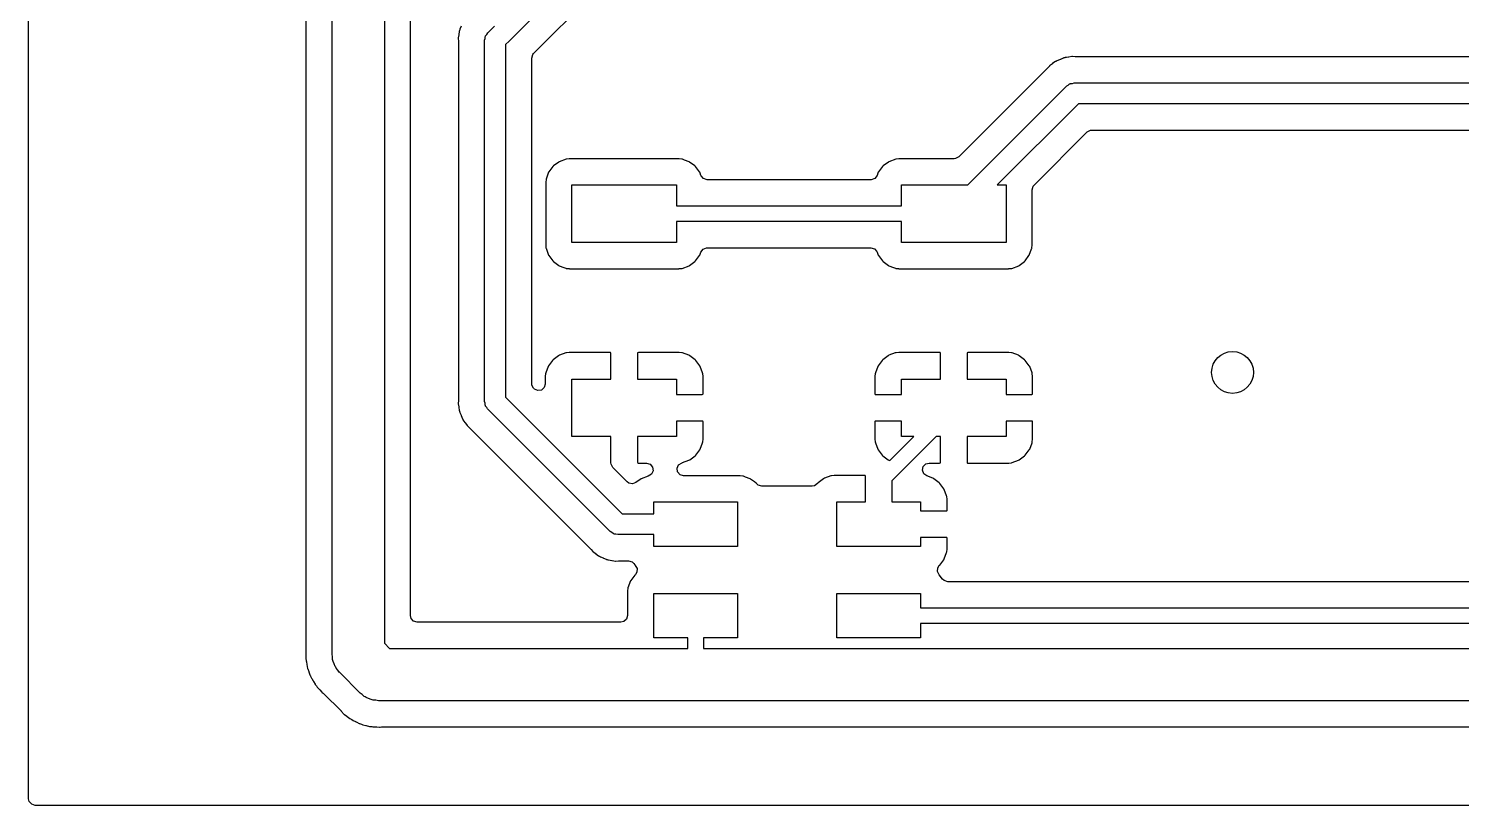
# Model space of a CAD drawing. Extents: x 1.24 to 7.5, y -5.89 to -4.14.
# Drawn here: x 1.24 to 2.318, y -5.886 to -5.301 of the extents above; entities that cross this region are included whole.
import ezdxf

# ---------------------------------------------------------------- set-up
doc = ezdxf.new("R2010")
doc.units = 0
doc.header["$MEASUREMENT"] = 0
doc.layers.add('BLACK', color=7, linetype='CONTINUOUS')

msp = doc.modelspace()

# ---------------------------------------------------------------- linework, layer by layer
at = {"layer": 'BLACK', "linetype": 'CONTINUOUS'}
for p, q in [((1.24018, -5.88085), (1.24018, -4.15852)), ((1.44882, -4.34081), (1.44882, -5.77135)), ((1.46852, -5.77199), (1.46852, -4.33801)), ((1.50789, -4.56791), (1.50789, -5.76383)), ((1.5276, -5.74303), (1.5276, -5.01382)), ((1.88549, -5.02687), (1.60178, -5.31058)), ((1.62025, -5.31997), (1.75904, -5.18119)), ((1.56427, -5.30339), (1.56399, -5.30556)), ((1.56431, -5.30309), (1.56427, -5.30339)), ((1.56442, -5.30281), (1.56431, -5.30309)), ((1.56445, -5.30268), (1.56442, -5.30281)), ((1.56462, -5.30212), (1.56445, -5.30268)), ((1.56466, -5.30199), (1.56462, -5.30212)), ((1.56471, -5.30169), (1.56466, -5.30199)), ((1.56573, -5.29943), (1.56471, -5.30169)), ((1.58495, -5.30555), (1.58565, -5.30443)), ((1.58565, -5.30443), (1.59066, -5.29942)), ((1.56395, -5.30581), (1.56349, -5.30826)), ((1.56349, -5.30826), (1.56351, -5.30855)), ((1.56351, -5.30855), (1.56351, -5.30855)), ((1.56351, -5.30855), (1.56363, -5.31067)), ((1.56363, -5.31067), (1.56364, -5.31096)), ((1.56364, -5.31096), (1.56364, -5.5808)), ((1.56399, -5.30556), (1.56395, -5.30581)), ((1.58335, -5.30999), (1.58364, -5.3087)), ((1.58335, -5.58193), (1.58335, -5.30999)), ((1.58364, -5.3087), (1.58379, -5.3074)), ((1.58379, -5.3074), (1.58403, -5.30701)), ((1.58403, -5.30701), (1.58413, -5.30657)), ((1.58413, -5.30657), (1.58495, -5.30555)), ((1.60178, -5.31058), (1.59909, -5.31326)), ((1.59909, -5.31326), (1.59909, -5.57867)), ((1.60178, -5.31058), (1.60178, -5.31058)), ((1.6188, -5.32348), (1.61959, -5.3208)), ((1.6188, -5.56845), (1.6188, -5.32348)), ((1.61959, -5.3208), (1.62025, -5.31997)), ((2.01259, -5.32627), (2.01085, -5.3276)), ((2.01283, -5.32609), (2.01259, -5.32627)), ((2.01259, -5.32627), (2.01259, -5.32627)), ((2.0131, -5.32597), (2.01283, -5.32609)), ((2.01322, -5.3259), (2.0131, -5.32597)), ((2.01373, -5.32561), (2.01322, -5.3259)), ((2.01385, -5.32555), (2.01373, -5.32561)), ((2.0141, -5.32538), (2.01385, -5.32555)), ((2.01599, -5.32467), (2.0141, -5.32538)), ((2.01642, -5.3245), (2.01599, -5.32467)), ((2.01666, -5.3244), (2.01642, -5.3245)), ((2.01866, -5.32352), (2.01666, -5.3244)), ((2.01894, -5.3234), (2.01866, -5.32352)), ((2.01866, -5.32352), (2.01866, -5.32352)), ((2.01923, -5.32335), (2.01894, -5.3234)), ((2.01936, -5.32331), (2.01923, -5.32335)), ((2.01993, -5.32316), (2.01936, -5.32331)), ((2.02006, -5.32313), (2.01993, -5.32316)), ((2.02034, -5.32302), (2.02006, -5.32313)), ((2.02122, -5.32291), (2.02034, -5.32302)), ((2.02281, -5.32272), (2.02122, -5.32291)), ((2.02307, -5.32268), (2.02281, -5.32272)), ((2.02522, -5.32231), (2.02307, -5.32268)), ((2.02551, -5.32226), (2.02522, -5.32231)), ((2.02522, -5.32231), (2.02522, -5.32231)), ((2.02581, -5.32228), (2.02551, -5.32226)), ((2.02776, -5.32241), (2.02581, -5.32228)), ((2.02581, -5.32228), (2.02581, -5.32228)), ((2.0281, -5.32242), (2.02776, -5.32241)), ((2.92766, -5.32242), (2.0281, -5.32242)), ((2.00679, -5.33118), (1.94023, -5.39774)), ((2.00698, -5.33097), (2.00679, -5.33118)), ((2.0084, -5.32938), (2.00698, -5.33097)), ((2.0086, -5.32916), (2.0084, -5.32938)), ((2.0084, -5.32938), (2.0084, -5.32938)), ((2.01064, -5.32775), (2.0086, -5.32916)), ((2.01085, -5.3276), (2.01064, -5.32775)), ((1.94694, -5.4189), (2.02141, -5.34442)), ((2.02141, -5.34442), (2.02253, -5.34372)), ((2.02253, -5.34372), (2.02355, -5.3429)), ((2.02355, -5.3429), (2.024, -5.3428)), ((2.024, -5.3428), (2.02438, -5.34256)), ((2.02438, -5.34256), (2.02569, -5.34242)), ((2.02569, -5.34242), (2.02697, -5.34213)), ((2.02697, -5.34213), (5.90926, -5.34213)), ((2.03023, -5.35787), (1.96921, -5.4189)), ((5.91252, -5.35787), (2.03023, -5.35787)), ((1.99695, -5.41903), (2.03694, -5.37903)), ((2.03694, -5.37903), (2.03939, -5.37769)), ((2.03939, -5.37769), (2.04045, -5.37758)), ((2.04045, -5.37758), (3.72007, -5.37758)), ((1.63917, -5.40165), (1.63522, -5.40461)), ((1.63946, -5.40144), (1.63917, -5.40165)), ((1.63917, -5.40165), (1.63917, -5.40165)), ((1.64474, -5.39945), (1.63946, -5.40144)), ((1.64505, -5.39942), (1.64474, -5.39945)), ((1.64702, -5.39921), (1.64505, -5.39942)), ((1.64505, -5.39942), (1.64505, -5.39942)), ((1.64715, -5.39919), (1.64702, -5.39921)), ((1.64702, -5.39921), (1.64702, -5.39921)), ((1.68839, -5.39919), (1.64715, -5.39919)), ((1.72962, -5.39919), (1.68839, -5.39919)), ((1.72975, -5.39921), (1.72962, -5.39919)), ((1.73172, -5.39942), (1.72975, -5.39921)), ((1.72975, -5.39921), (1.72975, -5.39921)), ((1.73203, -5.39945), (1.73172, -5.39942)), ((1.73172, -5.39942), (1.73172, -5.39942)), ((1.73232, -5.39956), (1.73203, -5.39945)), ((1.7338, -5.40012), (1.73232, -5.39956)), ((1.73232, -5.39956), (1.73232, -5.39956)), ((1.73732, -5.40144), (1.7338, -5.40012)), ((1.7376, -5.40165), (1.73732, -5.40144)), ((1.74155, -5.40461), (1.7376, -5.40165)), ((1.7376, -5.40165), (1.7376, -5.40165)), ((1.8872, -5.40165), (1.88325, -5.40461)), ((1.88749, -5.40144), (1.8872, -5.40165)), ((1.8872, -5.40165), (1.8872, -5.40165)), ((1.89277, -5.39945), (1.88749, -5.40144)), ((1.89308, -5.39942), (1.89277, -5.39945)), ((1.89505, -5.39921), (1.89308, -5.39942)), ((1.89308, -5.39942), (1.89308, -5.39942)), ((1.89518, -5.39919), (1.89505, -5.39921)), ((1.89505, -5.39921), (1.89505, -5.39921)), ((1.89786, -5.39919), (1.89518, -5.39919)), ((1.93672, -5.39919), (1.89786, -5.39919)), ((1.93777, -5.39908), (1.93672, -5.39919)), ((1.94023, -5.39774), (1.93777, -5.39908)), ((1.63155, -5.40934), (1.62957, -5.41462)), ((1.63177, -5.40905), (1.63155, -5.40934)), ((1.63473, -5.4051), (1.63177, -5.40905)), ((1.63177, -5.40905), (1.63177, -5.40905)), ((1.63494, -5.40482), (1.63473, -5.4051)), ((1.63522, -5.40461), (1.63494, -5.40482)), ((1.74183, -5.40482), (1.74155, -5.40461)), ((1.74204, -5.4051), (1.74183, -5.40482)), ((1.74501, -5.40905), (1.74204, -5.4051)), ((1.74522, -5.40934), (1.74501, -5.40905)), ((1.74501, -5.40905), (1.74501, -5.40905)), ((1.74549, -5.41007), (1.74522, -5.40934)), ((1.74611, -5.41172), (1.74549, -5.41007)), ((1.74624, -5.41204), (1.74611, -5.41172)), ((1.74807, -5.41415), (1.74624, -5.41204)), ((1.87869, -5.41172), (1.87701, -5.41396)), ((1.87931, -5.41007), (1.87869, -5.41172)), ((1.87959, -5.40934), (1.87931, -5.41007)), ((1.8798, -5.40905), (1.87959, -5.40934)), ((1.88276, -5.4051), (1.8798, -5.40905)), ((1.8798, -5.40905), (1.8798, -5.40905)), ((1.88297, -5.40482), (1.88276, -5.4051)), ((1.88325, -5.40461), (1.88297, -5.40482)), ((1.62957, -5.41462), (1.62931, -5.41703)), ((1.62931, -5.41703), (1.62931, -5.46407)), ((1.64902, -5.4622), (1.64902, -5.4189)), ((1.64902, -5.4189), (1.72776, -5.4189)), ((1.72776, -5.4189), (1.72776, -5.43465)), ((1.75076, -5.41494), (1.74807, -5.41415)), ((1.87405, -5.41494), (1.75076, -5.41494)), ((1.87439, -5.41493), (1.87405, -5.41494)), ((1.87701, -5.41396), (1.87439, -5.41493)), ((1.89705, -5.43465), (1.89705, -5.4189)), ((1.89705, -5.4189), (1.94694, -5.4189)), ((1.96921, -5.4189), (1.97579, -5.4189)), ((1.97579, -5.4189), (1.97579, -5.4622)), ((1.99549, -5.42253), (1.99628, -5.41985)), ((1.99549, -5.46407), (1.99549, -5.42253)), ((1.99628, -5.41985), (1.99695, -5.41903)), ((1.72776, -5.43465), (1.89705, -5.43465)), ((1.89705, -5.44646), (1.72776, -5.44646)), ((1.72776, -5.44646), (1.72776, -5.4622)), ((1.89705, -5.4622), (1.89705, -5.44646)), ((1.62931, -5.46407), (1.62933, -5.4642)), ((1.62933, -5.4642), (1.62933, -5.4642)), ((1.62933, -5.4642), (1.62954, -5.46615)), ((1.62954, -5.46615), (1.62957, -5.46648)), ((1.62957, -5.46648), (1.63155, -5.47176)), ((1.72776, -5.4622), (1.64902, -5.4622)), ((1.74779, -5.46715), (1.75041, -5.46617)), ((1.75041, -5.46617), (1.75076, -5.46616)), ((1.75076, -5.46616), (1.87405, -5.46616)), ((1.87405, -5.46616), (1.87673, -5.46695)), ((1.97579, -5.4622), (1.89705, -5.4622)), ((1.99505, -5.46695), (1.99512, -5.46677)), ((1.99512, -5.46677), (1.99523, -5.46648)), ((1.99512, -5.46677), (1.99512, -5.46677)), ((1.99523, -5.46648), (1.99527, -5.46615)), ((1.99527, -5.46615), (1.99548, -5.4642)), ((1.99548, -5.4642), (1.99549, -5.46407)), ((1.99548, -5.4642), (1.99548, -5.4642)), ((1.63155, -5.47176), (1.63177, -5.47205)), ((1.63177, -5.47205), (1.63177, -5.47205)), ((1.63177, -5.47205), (1.63473, -5.476)), ((1.63473, -5.476), (1.63494, -5.47628)), ((1.63494, -5.47628), (1.63522, -5.47649)), ((1.63522, -5.47649), (1.63917, -5.47945)), ((1.7376, -5.47945), (1.74155, -5.47649)), ((1.74155, -5.47649), (1.74183, -5.47628)), ((1.74183, -5.47628), (1.74204, -5.476)), ((1.74204, -5.476), (1.74501, -5.47205)), ((1.74501, -5.47205), (1.74522, -5.47176)), ((1.74501, -5.47205), (1.74501, -5.47205)), ((1.74522, -5.47176), (1.74611, -5.46938)), ((1.74611, -5.46938), (1.74779, -5.46715)), ((1.87673, -5.46695), (1.87856, -5.46906)), ((1.87856, -5.46906), (1.87869, -5.46938)), ((1.87869, -5.46938), (1.87959, -5.47176)), ((1.87959, -5.47176), (1.8798, -5.47205)), ((1.8798, -5.47205), (1.8798, -5.47205)), ((1.8798, -5.47205), (1.88276, -5.476)), ((1.88276, -5.476), (1.88297, -5.47628)), ((1.88297, -5.47628), (1.88325, -5.47649)), ((1.88325, -5.47649), (1.8872, -5.47945)), ((1.98563, -5.47945), (1.98958, -5.47649)), ((1.98958, -5.47649), (1.98986, -5.47628)), ((1.98986, -5.47628), (1.99008, -5.476)), ((1.99008, -5.476), (1.99304, -5.47205)), ((1.99304, -5.47205), (1.99325, -5.47176)), ((1.99304, -5.47205), (1.99304, -5.47205)), ((1.99325, -5.47176), (1.99505, -5.46695)), ((1.63917, -5.47945), (1.63917, -5.47945)), ((1.63917, -5.47945), (1.63946, -5.47967)), ((1.63946, -5.47967), (1.64297, -5.48099)), ((1.64297, -5.48099), (1.64445, -5.48154)), ((1.64445, -5.48154), (1.64445, -5.48154)), ((1.64445, -5.48154), (1.64474, -5.48165)), ((1.64474, -5.48165), (1.64505, -5.48168)), ((1.64505, -5.48168), (1.64505, -5.48168)), ((1.64505, -5.48168), (1.64702, -5.48189)), ((1.64702, -5.48189), (1.64715, -5.48191)), ((1.64715, -5.48191), (1.68838, -5.48191)), ((1.68838, -5.48191), (1.72962, -5.48191)), ((1.72962, -5.48191), (1.72975, -5.48189)), ((1.72975, -5.48189), (1.73172, -5.48168)), ((1.72975, -5.48189), (1.72975, -5.48189)), ((1.73172, -5.48168), (1.73203, -5.48165)), ((1.73172, -5.48168), (1.73172, -5.48168)), ((1.73203, -5.48165), (1.73732, -5.47967)), ((1.73732, -5.47967), (1.7376, -5.47945)), ((1.7376, -5.47945), (1.7376, -5.47945)), ((1.8872, -5.47945), (1.8872, -5.47945)), ((1.8872, -5.47945), (1.88749, -5.47967)), ((1.88749, -5.47967), (1.89101, -5.48099)), ((1.89101, -5.48099), (1.89248, -5.48154)), ((1.89248, -5.48154), (1.89248, -5.48154)), ((1.89248, -5.48154), (1.89277, -5.48165)), ((1.89277, -5.48165), (1.89308, -5.48168)), ((1.89308, -5.48168), (1.89308, -5.48168)), ((1.89308, -5.48168), (1.89505, -5.48189)), ((1.89505, -5.48189), (1.89518, -5.48191)), ((1.89518, -5.48191), (1.93641, -5.48191)), ((1.93641, -5.48191), (1.97765, -5.48191)), ((1.97765, -5.48191), (1.97779, -5.48189)), ((1.97779, -5.48189), (1.97975, -5.48168)), ((1.97779, -5.48189), (1.97779, -5.48189)), ((1.97975, -5.48168), (1.98006, -5.48165)), ((1.97975, -5.48168), (1.97975, -5.48168)), ((1.98006, -5.48165), (1.98535, -5.47967)), ((1.98535, -5.47967), (1.98563, -5.47945)), ((1.98563, -5.47945), (1.98563, -5.47945)), ((1.63452, -5.55096), (1.6315, -5.55497)), ((1.63501, -5.55046), (1.63452, -5.55096)), ((1.63903, -5.54745), (1.63501, -5.55046)), ((1.63964, -5.54711), (1.63903, -5.54745)), ((1.64439, -5.54534), (1.63964, -5.54711)), ((1.64499, -5.54519), (1.64439, -5.54534)), ((1.64699, -5.54498), (1.64499, -5.54519)), ((1.64726, -5.54496), (1.64699, -5.54498)), ((1.67785, -5.54496), (1.64726, -5.54496)), ((1.67815, -5.54503), (1.67785, -5.54496)), ((1.67821, -5.54507), (1.67815, -5.54503)), ((1.67839, -5.54567), (1.67821, -5.54507)), ((1.67839, -5.56496), (1.67839, -5.54567)), ((1.69845, -5.54519), (1.69839, -5.54549)), ((1.69839, -5.54549), (1.69839, -5.56496)), ((1.6985, -5.54514), (1.69845, -5.54519)), ((1.6991, -5.54496), (1.6985, -5.54514)), ((1.72951, -5.54496), (1.6991, -5.54496)), ((1.72978, -5.54498), (1.72951, -5.54496)), ((1.73179, -5.54519), (1.72978, -5.54498)), ((1.73239, -5.54534), (1.73179, -5.54519)), ((1.73713, -5.54711), (1.73239, -5.54534)), ((1.73774, -5.54745), (1.73713, -5.54711)), ((1.74176, -5.55046), (1.73774, -5.54745)), ((1.74226, -5.55096), (1.74176, -5.55046)), ((1.74527, -5.55497), (1.74226, -5.55096)), ((1.88255, -5.55096), (1.87954, -5.55497)), ((1.88304, -5.55046), (1.88255, -5.55096)), ((1.88706, -5.54745), (1.88304, -5.55046)), ((1.88768, -5.54711), (1.88706, -5.54745)), ((1.89242, -5.54534), (1.88768, -5.54711)), ((1.89302, -5.54519), (1.89242, -5.54534)), ((1.89502, -5.54498), (1.89302, -5.54519)), ((1.89529, -5.54496), (1.89502, -5.54498)), ((1.92588, -5.54496), (1.89529, -5.54496)), ((1.92619, -5.54503), (1.92588, -5.54496)), ((1.92624, -5.54507), (1.92619, -5.54503)), ((1.92642, -5.54567), (1.92624, -5.54507)), ((1.92642, -5.56496), (1.92642, -5.54567)), ((1.94648, -5.54519), (1.94642, -5.54549)), ((1.94642, -5.54549), (1.94642, -5.56496)), ((1.94653, -5.54514), (1.94648, -5.54519)), ((1.94713, -5.54496), (1.94653, -5.54514)), ((1.97755, -5.54496), (1.94713, -5.54496)), ((1.97781, -5.54498), (1.97755, -5.54496)), ((1.97982, -5.54519), (1.97781, -5.54498)), ((1.98042, -5.54534), (1.97982, -5.54519)), ((1.98516, -5.54711), (1.98042, -5.54534)), ((1.98577, -5.54745), (1.98516, -5.54711)), ((1.98979, -5.55046), (1.98577, -5.54745)), ((1.99029, -5.55096), (1.98979, -5.55046)), ((1.9933, -5.55497), (1.99029, -5.55096)), ((1.62903, -5.56293), (1.62902, -5.5632)), ((1.62902, -5.5632), (1.62902, -5.56875)), ((1.62925, -5.56093), (1.62903, -5.56293)), ((1.62939, -5.56033), (1.62925, -5.56093)), ((1.63117, -5.55559), (1.62939, -5.56033)), ((1.6315, -5.55497), (1.63117, -5.55559)), ((1.7456, -5.55559), (1.74527, -5.55497)), ((1.74738, -5.56033), (1.7456, -5.55559)), ((1.74752, -5.56093), (1.74738, -5.56033)), ((1.74774, -5.56293), (1.74752, -5.56093)), ((1.74776, -5.5632), (1.74774, -5.56293)), ((1.74776, -5.57608), (1.74776, -5.5632)), ((1.87706, -5.56293), (1.87705, -5.5632)), ((1.87705, -5.5632), (1.87705, -5.5759)), ((1.87728, -5.56093), (1.87706, -5.56293)), ((1.87742, -5.56033), (1.87728, -5.56093)), ((1.8792, -5.55559), (1.87742, -5.56033)), ((1.87954, -5.55497), (1.8792, -5.55559)), ((1.99363, -5.55559), (1.9933, -5.55497)), ((1.99541, -5.56033), (1.99363, -5.55559)), ((1.99556, -5.56093), (1.99541, -5.56033)), ((1.99577, -5.56293), (1.99556, -5.56093)), ((1.99579, -5.5632), (1.99577, -5.56293)), ((1.99579, -5.57608), (1.99579, -5.5632)), ((1.61891, -5.56951), (1.6188, -5.56845)), ((1.62025, -5.57196), (1.61891, -5.56951)), ((1.62055, -5.57225), (1.62025, -5.57196)), ((1.62081, -5.5725), (1.62055, -5.57225)), ((1.62335, -5.57366), (1.62081, -5.5725)), ((1.62612, -5.57326), (1.62335, -5.57366)), ((1.62823, -5.57143), (1.62612, -5.57326)), ((1.62902, -5.56875), (1.62823, -5.57143)), ((1.64902, -5.60827), (1.64902, -5.56496)), ((1.64902, -5.56496), (1.67839, -5.56496)), ((1.69839, -5.56496), (1.72776, -5.56496)), ((1.72776, -5.56496), (1.72776, -5.57661)), ((1.89705, -5.57661), (1.89705, -5.56496)), ((1.89705, -5.56496), (1.92642, -5.56496)), ((1.94642, -5.56496), (1.97579, -5.56496)), ((1.97579, -5.56496), (1.97579, -5.57661)), ((1.56363, -5.58114), (1.56348, -5.58338)), ((1.56348, -5.58338), (1.56353, -5.58368)), ((1.56353, -5.58368), (1.56353, -5.58368)), ((1.56353, -5.58368), (1.5639, -5.58583)), ((1.56364, -5.5808), (1.56363, -5.58114)), ((1.58364, -5.58321), (1.58335, -5.58193)), ((1.58378, -5.58452), (1.58364, -5.58321)), ((1.58402, -5.5849), (1.58378, -5.58452)), ((1.58413, -5.58534), (1.58402, -5.5849)), ((1.58494, -5.58637), (1.58413, -5.58534)), ((1.59909, -5.57867), (1.68676, -5.66634)), ((1.72776, -5.57661), (1.74704, -5.57661)), ((1.74704, -5.57661), (1.74764, -5.57644)), ((1.74764, -5.57644), (1.74769, -5.57638)), ((1.74769, -5.57638), (1.74776, -5.57608)), ((1.87705, -5.5759), (1.87722, -5.5765)), ((1.87722, -5.5765), (1.87728, -5.57655)), ((1.87728, -5.57655), (1.87758, -5.57661)), ((1.87758, -5.57661), (1.89705, -5.57661)), ((1.97579, -5.57661), (1.99507, -5.57661)), ((1.99507, -5.57661), (1.99567, -5.57644)), ((1.99567, -5.57644), (1.99572, -5.57638)), ((1.99572, -5.57638), (1.99579, -5.57608)), ((1.5639, -5.58583), (1.56394, -5.58609)), ((1.56394, -5.58609), (1.56424, -5.58856)), ((1.56424, -5.58856), (1.56435, -5.58884)), ((1.56435, -5.58884), (1.56438, -5.58897)), ((1.56438, -5.58897), (1.56453, -5.58954)), ((1.56453, -5.58954), (1.56457, -5.58966)), ((1.56457, -5.58966), (1.56462, -5.58996)), ((1.56462, -5.58996), (1.56475, -5.59023)), ((1.56475, -5.59023), (1.56475, -5.59023)), ((1.56475, -5.59023), (1.56562, -5.59224)), ((1.56562, -5.59224), (1.56572, -5.59248)), ((1.56572, -5.59248), (1.5666, -5.5948)), ((1.5666, -5.5948), (1.56677, -5.59505)), ((1.56677, -5.59505), (1.56683, -5.59517)), ((1.56683, -5.59517), (1.56712, -5.59568)), ((1.56712, -5.59568), (1.56719, -5.5958)), ((1.56719, -5.5958), (1.56731, -5.59607)), ((1.56731, -5.59607), (1.56749, -5.59631)), ((1.58564, -5.58749), (1.58494, -5.58637)), ((1.67794, -5.67978), (1.58564, -5.58749)), ((1.56749, -5.59631), (1.56749, -5.59631)), ((1.56749, -5.59631), (1.56882, -5.59804)), ((1.56882, -5.59804), (1.56897, -5.59825)), ((1.56897, -5.59825), (1.57021, -5.60006)), ((1.57021, -5.60006), (1.57021, -5.60006)), ((1.57021, -5.60006), (1.57038, -5.6003)), ((1.57038, -5.6003), (1.5706, -5.6005)), ((1.5706, -5.6005), (1.57219, -5.60191)), ((1.57219, -5.60191), (1.5724, -5.60211)), ((1.5724, -5.60211), (1.6632, -5.69292)), ((1.74722, -5.59661), (1.72776, -5.59661)), ((1.72776, -5.59661), (1.72776, -5.60827)), ((1.74752, -5.59668), (1.74722, -5.59661)), ((1.74758, -5.59673), (1.74752, -5.59668)), ((1.74776, -5.59733), (1.74758, -5.59673)), ((1.74776, -5.61003), (1.74776, -5.59733)), ((1.87711, -5.59685), (1.87705, -5.59715)), ((1.87705, -5.59715), (1.87705, -5.61003)), ((1.87716, -5.59679), (1.87711, -5.59685)), ((1.87776, -5.59661), (1.87716, -5.59679)), ((1.89705, -5.59661), (1.87776, -5.59661)), ((1.89705, -5.60827), (1.89705, -5.59661)), ((1.99525, -5.59661), (1.97579, -5.59661)), ((1.97579, -5.59661), (1.97579, -5.60827)), ((1.99556, -5.59668), (1.99525, -5.59661)), ((1.99561, -5.59673), (1.99556, -5.59668)), ((1.99579, -5.59733), (1.99561, -5.59673)), ((1.99579, -5.61003), (1.99579, -5.59733)), ((1.67839, -5.60827), (1.64902, -5.60827)), ((1.67839, -5.62804), (1.67839, -5.60827)), ((1.72776, -5.60827), (1.69839, -5.60827)), ((1.69839, -5.60827), (1.69839, -5.62755)), ((1.74527, -5.61825), (1.7456, -5.61764)), ((1.7456, -5.61764), (1.74738, -5.6129)), ((1.74738, -5.6129), (1.74752, -5.6123)), ((1.74752, -5.6123), (1.74774, -5.61029)), ((1.74774, -5.61029), (1.74776, -5.61003)), ((1.87705, -5.61003), (1.87706, -5.61029)), ((1.87706, -5.61029), (1.87728, -5.6123)), ((1.87728, -5.6123), (1.87742, -5.6129)), ((1.87742, -5.6129), (1.8792, -5.61764)), ((1.8792, -5.61764), (1.87954, -5.61825)), ((1.88832, -5.62636), (1.90641, -5.60827)), ((1.92312, -5.60827), (1.88992, -5.64146)), ((1.90641, -5.60827), (1.89705, -5.60827)), ((1.92642, -5.60827), (1.92312, -5.60827)), ((1.92642, -5.62773), (1.92642, -5.60827)), ((1.97579, -5.60827), (1.94642, -5.60827)), ((1.94642, -5.60827), (1.94642, -5.62755)), ((1.9933, -5.61825), (1.99363, -5.61764)), ((1.99363, -5.61764), (1.99541, -5.6129)), ((1.99541, -5.6129), (1.99556, -5.6123)), ((1.99556, -5.6123), (1.99577, -5.61029)), ((1.99577, -5.61029), (1.99579, -5.61003)), ((1.6785, -5.62909), (1.67839, -5.62804)), ((1.69839, -5.62755), (1.69856, -5.62815)), ((1.69856, -5.62815), (1.69862, -5.6282)), ((1.69862, -5.6282), (1.69892, -5.62827)), ((1.69892, -5.62827), (1.7053, -5.62827)), ((1.7053, -5.62827), (1.70799, -5.62906)), ((1.72938, -5.62957), (1.73198, -5.62799)), ((1.73198, -5.62799), (1.73239, -5.62789)), ((1.73239, -5.62789), (1.73713, -5.62612)), ((1.73713, -5.62612), (1.73774, -5.62578)), ((1.73774, -5.62578), (1.74176, -5.62277)), ((1.74176, -5.62277), (1.74226, -5.62227)), ((1.74226, -5.62227), (1.74527, -5.61825)), ((1.87954, -5.61825), (1.88255, -5.62227)), ((1.88255, -5.62227), (1.88304, -5.62277)), ((1.88304, -5.62277), (1.88706, -5.62578)), ((1.88706, -5.62578), (1.88768, -5.62612)), ((1.88768, -5.62612), (1.88832, -5.62636)), ((1.91547, -5.62887), (1.91784, -5.62827)), ((1.91784, -5.62827), (1.9257, -5.62827)), ((1.9257, -5.62827), (1.9263, -5.62809)), ((1.9263, -5.62809), (1.92635, -5.62804)), ((1.92635, -5.62804), (1.92642, -5.62773)), ((1.94642, -5.62755), (1.94659, -5.62815)), ((1.94659, -5.62815), (1.94665, -5.6282)), ((1.94665, -5.6282), (1.94695, -5.62827)), ((1.94695, -5.62827), (1.97755, -5.62827)), ((1.97755, -5.62827), (1.97781, -5.62825)), ((1.97781, -5.62825), (1.97982, -5.62804)), ((1.97982, -5.62804), (1.98042, -5.62789)), ((1.98042, -5.62789), (1.98516, -5.62612)), ((1.98516, -5.62612), (1.98577, -5.62578)), ((1.98577, -5.62578), (1.98979, -5.62277)), ((1.98979, -5.62277), (1.99029, -5.62227)), ((1.99029, -5.62227), (1.9933, -5.61825)), ((1.67984, -5.63155), (1.6785, -5.62909)), ((1.69074, -5.64244), (1.67984, -5.63155)), ((1.70636, -5.63804), (1.70107, -5.64002)), ((1.70651, -5.63802), (1.70636, -5.63804)), ((1.70905, -5.63648), (1.70651, -5.63802)), ((1.70799, -5.62906), (1.70982, -5.63117)), ((1.71021, -5.63393), (1.70905, -5.63648)), ((1.70982, -5.63117), (1.71021, -5.63393)), ((1.72822, -5.63211), (1.72938, -5.62957)), ((1.72862, -5.63488), (1.72822, -5.63211)), ((1.73045, -5.63699), (1.72862, -5.63488)), ((1.73313, -5.63778), (1.73045, -5.63699)), ((1.77512, -5.63778), (1.73313, -5.63778)), ((1.77549, -5.63778), (1.77512, -5.63778)), ((1.77562, -5.63779), (1.77549, -5.63778)), ((1.77759, -5.638), (1.77562, -5.63779)), ((1.77562, -5.63779), (1.77562, -5.63779)), ((1.7779, -5.63804), (1.77759, -5.638)), ((1.77759, -5.638), (1.77759, -5.638)), ((1.77819, -5.63815), (1.7779, -5.63804)), ((1.77966, -5.6387), (1.77819, -5.63815)), ((1.77819, -5.63815), (1.77819, -5.63815)), ((1.78318, -5.64002), (1.77966, -5.6387)), ((1.8438, -5.63786), (1.83905, -5.63963)), ((1.8444, -5.63771), (1.8438, -5.63786)), ((1.8464, -5.63749), (1.8444, -5.63771)), ((1.84667, -5.63748), (1.8464, -5.63749)), ((1.86939, -5.63748), (1.84667, -5.63748)), ((1.86969, -5.63755), (1.86939, -5.63748)), ((1.86975, -5.63759), (1.86969, -5.63755)), ((1.86992, -5.63819), (1.86975, -5.63759)), ((1.86992, -5.65748), (1.86992, -5.63819)), ((1.91289, -5.63357), (1.91349, -5.63084)), ((1.91386, -5.63619), (1.91289, -5.63357)), ((1.91349, -5.63084), (1.91547, -5.62887)), ((1.9161, -5.63787), (1.91386, -5.63619)), ((1.92079, -5.63963), (1.9161, -5.63787)), ((1.69187, -5.64329), (1.69074, -5.64244)), ((1.6946, -5.64388), (1.69187, -5.64329)), ((1.69722, -5.64291), (1.6946, -5.64388)), ((1.70107, -5.64002), (1.69722, -5.64291)), ((1.78346, -5.64023), (1.78318, -5.64002)), ((1.78642, -5.64244), (1.78346, -5.64023)), ((1.78346, -5.64023), (1.78346, -5.64023)), ((1.7877, -5.6434), (1.78642, -5.64244)), ((1.78791, -5.64369), (1.7877, -5.6434)), ((1.78816, -5.64394), (1.78791, -5.64369)), ((1.78817, -5.64393), (1.78816, -5.64394)), ((1.7892, -5.64488), (1.78817, -5.64393)), ((1.79188, -5.64567), (1.7892, -5.64488)), ((1.8298, -5.64567), (1.79188, -5.64567)), ((1.83153, -5.64536), (1.8298, -5.64567)), ((1.83377, -5.64368), (1.83153, -5.64536)), ((1.83393, -5.64348), (1.83377, -5.64368)), ((1.83442, -5.64298), (1.83393, -5.64348)), ((1.83844, -5.63997), (1.83442, -5.64298)), ((1.83905, -5.63963), (1.83844, -5.63997)), ((1.88992, -5.64146), (1.88992, -5.65748)), ((1.9214, -5.63997), (1.92079, -5.63963)), ((1.92542, -5.64298), (1.9214, -5.63997)), ((1.92592, -5.64348), (1.92542, -5.64298)), ((1.92893, -5.64749), (1.92592, -5.64348)), ((1.92926, -5.64811), (1.92893, -5.64749)), ((1.93104, -5.65285), (1.92926, -5.64811)), ((1.71063, -5.66634), (1.71063, -5.65748)), ((1.71063, -5.65748), (1.77362, -5.65748)), ((1.77362, -5.65748), (1.77362, -5.69094)), ((1.84843, -5.69094), (1.84843, -5.65748)), ((1.84843, -5.65748), (1.86992, -5.65748)), ((1.88992, -5.65748), (1.91142, -5.65748)), ((1.91142, -5.65748), (1.91142, -5.66421)), ((1.93119, -5.65345), (1.93104, -5.65285)), ((1.9314, -5.65545), (1.93119, -5.65345)), ((1.93142, -5.65572), (1.9314, -5.65545)), ((1.93142, -5.66368), (1.93142, -5.65572)), ((1.68676, -5.66634), (1.71063, -5.66634)), ((1.91142, -5.66421), (1.9307, -5.66421)), ((1.9307, -5.66421), (1.9313, -5.66404)), ((1.9313, -5.66404), (1.93135, -5.66398)), ((1.93135, -5.66398), (1.93142, -5.66368)), ((1.67905, -5.68048), (1.67794, -5.67978)), ((1.68008, -5.6813), (1.67905, -5.68048)), ((1.68052, -5.6814), (1.68008, -5.6813)), ((1.6809, -5.68164), (1.68052, -5.6814)), ((1.68221, -5.68179), (1.6809, -5.68164)), ((1.68349, -5.68209), (1.68221, -5.68179)), ((1.71063, -5.68209), (1.68349, -5.68209)), ((1.71063, -5.69094), (1.71063, -5.68209)), ((1.6632, -5.69292), (1.66343, -5.69316)), ((1.66343, -5.69316), (1.66491, -5.69486)), ((1.77362, -5.69094), (1.71063, -5.69094)), ((1.91142, -5.69094), (1.84843, -5.69094)), ((1.93088, -5.68421), (1.91142, -5.68421)), ((1.91142, -5.68421), (1.91142, -5.69094)), ((1.93119, -5.68428), (1.93088, -5.68421)), ((1.93124, -5.68433), (1.93119, -5.68428)), ((1.93119, -5.69497), (1.9314, -5.69297)), ((1.93142, -5.68493), (1.93124, -5.68433)), ((1.9314, -5.69297), (1.93142, -5.6927)), ((1.93142, -5.6927), (1.93142, -5.68493)), ((1.66491, -5.69486), (1.66516, -5.69503)), ((1.66516, -5.69503), (1.66516, -5.69503)), ((1.66516, -5.69503), (1.66695, -5.69629)), ((1.66695, -5.69629), (1.66716, -5.69644)), ((1.66716, -5.69644), (1.66911, -5.69798)), ((1.66911, -5.69798), (1.66938, -5.6981)), ((1.66938, -5.6981), (1.6695, -5.69817)), ((1.6695, -5.69817), (1.67001, -5.69846)), ((1.67001, -5.69846), (1.67013, -5.69852)), ((1.67013, -5.69852), (1.67037, -5.6987)), ((1.67037, -5.6987), (1.67065, -5.6988)), ((1.67065, -5.6988), (1.67269, -5.6996)), ((1.67269, -5.6996), (1.67293, -5.6997)), ((1.67293, -5.6997), (1.67492, -5.7006)), ((1.67492, -5.7006), (1.67492, -5.7006)), ((1.67492, -5.7006), (1.6752, -5.70072)), ((1.6752, -5.70072), (1.67549, -5.70078)), ((1.67549, -5.70078), (1.67562, -5.70082)), ((1.67562, -5.70082), (1.67618, -5.70098)), ((1.67618, -5.70098), (1.67632, -5.70101)), ((1.67632, -5.70101), (1.67659, -5.70112)), ((1.67659, -5.70112), (1.67906, -5.70145)), ((1.67906, -5.70145), (1.67931, -5.70149)), ((1.67931, -5.70149), (1.68176, -5.70194)), ((1.68176, -5.70194), (1.68206, -5.70192)), ((1.68206, -5.70192), (1.68418, -5.7018)), ((1.68206, -5.70192), (1.68206, -5.70192)), ((1.68418, -5.7018), (1.68446, -5.70179)), ((1.68446, -5.70179), (1.69165, -5.70179)), ((1.69165, -5.70179), (1.69433, -5.70258)), ((1.69433, -5.70258), (1.69562, -5.70378)), ((1.69562, -5.70378), (1.69634, -5.70474)), ((1.92592, -5.70495), (1.92893, -5.70093)), ((1.92893, -5.70093), (1.92926, -5.70032)), ((1.92926, -5.70032), (1.93104, -5.69558)), ((1.93104, -5.69558), (1.93119, -5.69497)), ((1.69634, -5.71258), (1.69338, -5.71654)), ((1.69634, -5.70474), (1.69634, -5.70474)), ((1.69634, -5.70474), (1.69655, -5.70502)), ((1.69655, -5.7123), (1.69634, -5.71258)), ((1.69655, -5.70502), (1.69677, -5.70519)), ((1.69678, -5.71213), (1.69655, -5.7123)), ((1.69677, -5.70519), (1.6981, -5.70761)), ((1.6979, -5.71039), (1.69678, -5.71213)), ((1.6981, -5.70761), (1.6979, -5.71039)), ((1.92416, -5.70993), (1.92436, -5.70714)), ((1.92543, -5.71226), (1.92416, -5.70993)), ((1.92436, -5.70714), (1.9255, -5.70536)), ((1.92549, -5.7123), (1.92543, -5.71226)), ((1.9279, -5.71551), (1.92549, -5.7123)), ((1.9255, -5.70536), (1.92592, -5.70495)), ((1.69119, -5.7221), (1.69093, -5.72451)), ((1.69093, -5.72451), (1.69093, -5.72465)), ((1.69093, -5.72465), (1.69093, -5.74303)), ((1.69317, -5.71682), (1.69119, -5.7221)), ((1.69338, -5.71654), (1.69317, -5.71682)), ((1.69338, -5.71654), (1.69338, -5.71654)), ((1.92919, -5.71671), (1.9279, -5.71551)), ((1.93187, -5.7175), (1.92919, -5.71671)), ((2.7353, -5.7175), (1.93187, -5.7175)), ((1.71063, -5.75984), (1.71063, -5.72638)), ((1.71063, -5.72638), (1.77362, -5.72638)), ((1.77362, -5.72638), (1.77362, -5.75984)), ((1.84843, -5.75984), (1.84843, -5.72638)), ((1.84843, -5.72638), (1.91142, -5.72638)), ((1.91142, -5.72638), (1.91142, -5.7372)), ((1.52805, -5.74509), (1.5276, -5.74303)), ((1.52988, -5.74721), (1.52805, -5.74509)), ((1.69014, -5.74571), (1.68803, -5.74754)), ((1.69093, -5.74303), (1.69014, -5.74571)), ((1.91142, -5.7372), (2.75838, -5.7372)), ((1.53256, -5.74799), (1.52988, -5.74721)), ((1.68596, -5.74799), (1.53256, -5.74799)), ((1.68803, -5.74754), (1.68596, -5.74799)), ((2.76083, -5.74902), (1.91142, -5.74902)), ((1.91142, -5.74902), (1.91142, -5.75984)), ((1.50789, -5.76383), (1.51176, -5.7677)), ((1.51176, -5.7677), (1.73622, -5.7677)), ((1.73622, -5.75984), (1.71063, -5.75984)), ((1.73622, -5.7677), (1.73622, -5.75984)), ((1.77362, -5.75984), (1.74803, -5.75984)), ((1.74803, -5.75984), (1.74803, -5.7677)), ((1.74803, -5.7677), (3.20029, -5.7677)), ((1.91142, -5.75984), (1.84843, -5.75984)), ((1.44876, -5.77364), (1.44872, -5.77489)), ((1.44872, -5.77489), (1.44877, -5.77513)), ((1.44882, -5.77149), (1.44876, -5.77364)), ((1.44877, -5.77513), (1.44877, -5.77514)), ((1.44877, -5.77514), (1.44913, -5.77723)), ((1.44882, -5.77135), (1.44882, -5.77149)), ((1.44913, -5.77723), (1.44918, -5.77759)), ((1.44918, -5.77759), (1.44942, -5.77995)), ((1.46881, -5.77398), (1.46852, -5.77199)), ((1.46893, -5.77598), (1.46881, -5.77398)), ((1.4692, -5.77673), (1.46893, -5.77598)), ((1.46931, -5.77751), (1.4692, -5.77673)), ((1.47015, -5.77934), (1.46931, -5.77751)), ((1.47083, -5.78123), (1.47015, -5.77934)), ((1.44942, -5.77995), (1.44976, -5.78103)), ((1.44976, -5.78103), (1.44991, -5.78165)), ((1.44991, -5.78165), (1.45007, -5.78252)), ((1.45007, -5.78252), (1.45007, -5.78252)), ((1.45007, -5.78252), (1.45011, -5.78277)), ((1.45011, -5.78277), (1.4502, -5.783)), ((1.4502, -5.783), (1.45099, -5.78498)), ((1.45099, -5.78498), (1.45111, -5.78532)), ((1.45111, -5.78532), (1.45182, -5.78759)), ((1.45182, -5.78759), (1.45194, -5.7878)), ((1.45194, -5.7878), (1.45237, -5.78858)), ((1.45237, -5.78858), (1.45264, -5.78916)), ((1.45264, -5.78916), (1.45306, -5.79021)), ((1.45306, -5.79021), (1.45319, -5.79042)), ((1.4713, -5.78187), (1.47083, -5.78123)), ((1.47162, -5.78259), (1.4713, -5.78187)), ((1.47294, -5.78411), (1.47162, -5.78259)), ((1.47412, -5.78574), (1.47294, -5.78411)), ((1.47429, -5.78591), (1.47412, -5.78574)), ((1.48968, -5.8013), (1.47429, -5.78591)), ((1.45319, -5.79042), (1.45436, -5.7922)), ((1.45436, -5.7922), (1.45454, -5.79251)), ((1.45454, -5.79251), (1.4557, -5.79458)), ((1.4557, -5.79458), (1.45586, -5.79477)), ((1.45586, -5.79477), (1.45643, -5.79544)), ((1.45643, -5.79544), (1.45682, -5.79596)), ((1.45682, -5.79596), (1.45744, -5.7969)), ((1.45744, -5.7969), (1.45761, -5.7971)), ((1.45761, -5.7971), (1.45915, -5.79863)), ((1.45915, -5.79863), (1.45941, -5.79891)), ((1.45941, -5.79891), (1.4609, -5.80066)), ((1.4609, -5.80066), (1.4611, -5.80081)), ((1.4611, -5.80081), (1.4611, -5.80081)), ((1.4611, -5.80081), (1.46186, -5.8014)), ((1.46186, -5.8014), (1.46233, -5.80182)), ((1.46233, -5.80182), (1.4753, -5.81479)), ((1.49129, -5.80251), (1.48968, -5.8013)), ((1.4928, -5.80384), (1.49129, -5.80251)), ((1.49351, -5.80417), (1.4928, -5.80384)), ((1.49415, -5.80465), (1.49351, -5.80417)), ((1.49603, -5.80535), (1.49415, -5.80465)), ((1.49785, -5.80621), (1.49603, -5.80535)), ((1.49863, -5.80633), (1.49785, -5.80621)), ((1.49938, -5.80661), (1.49863, -5.80633)), ((1.50138, -5.80676), (1.49938, -5.80661)), ((1.50336, -5.80707), (1.50138, -5.80676)), ((1.5036, -5.80707), (1.50336, -5.80707)), ((6.87008, -5.80707), (1.5036, -5.80707)), ((1.4753, -5.81479), (1.4754, -5.81488)), ((1.4754, -5.81488), (1.47773, -5.81735)), ((1.47773, -5.81735), (1.47794, -5.8175)), ((1.47794, -5.8175), (1.47794, -5.8175)), ((1.47794, -5.8175), (1.47968, -5.81872)), ((1.47968, -5.81872), (1.47997, -5.81893)), ((1.47997, -5.81893), (1.48181, -5.82044)), ((1.48181, -5.82044), (1.48281, -5.82096)), ((1.48281, -5.82096), (1.48336, -5.82129)), ((1.48336, -5.82129), (1.48429, -5.82194)), ((1.48429, -5.82194), (1.48606, -5.82271)), ((1.48606, -5.82271), (1.48647, -5.82289)), ((1.48647, -5.82289), (1.48679, -5.82304)), ((1.48679, -5.82304), (1.4872, -5.82325)), ((1.4872, -5.82325), (1.4889, -5.82414)), ((1.4889, -5.82414), (1.48914, -5.82421)), ((1.48914, -5.82421), (1.48914, -5.82421)), ((1.48914, -5.82421), (1.48999, -5.82446)), ((1.48999, -5.82446), (1.49059, -5.82467)), ((1.49059, -5.82467), (1.49163, -5.82512)), ((1.49163, -5.82512), (1.49396, -5.82561)), ((1.49396, -5.82561), (1.49431, -5.82569)), ((1.49431, -5.82569), (1.49659, -5.82635)), ((1.49659, -5.82635), (1.49684, -5.82637)), ((1.49684, -5.82637), (1.49684, -5.82637)), ((1.49684, -5.82637), (1.49772, -5.82644)), ((1.49772, -5.82644), (1.49836, -5.82653)), ((1.49836, -5.82653), (1.49928, -5.82672)), ((1.49928, -5.82672), (1.49928, -5.82672)), ((1.49928, -5.82672), (1.49946, -5.82676)), ((1.49946, -5.82676), (1.49965, -5.82677)), ((1.49965, -5.82677), (1.49965, -5.82677)), ((1.49965, -5.82677), (1.49966, -5.82677)), ((1.49966, -5.82677), (1.49966, -5.82677)), ((1.49966, -5.82677), (1.49973, -5.82677)), ((1.49973, -5.82677), (1.50189, -5.82677)), ((1.50189, -5.82677), (1.50227, -5.82679)), ((1.50227, -5.82679), (1.50432, -5.82694)), ((1.50432, -5.82694), (1.50457, -5.82696)), ((1.50457, -5.82696), (1.50482, -5.82693)), ((1.50482, -5.82693), (1.50578, -5.82681)), ((1.50482, -5.82693), (1.50482, -5.82693)), ((1.50578, -5.82681), (1.5064, -5.82677)), ((1.5064, -5.82677), (6.86835, -5.82677)), ((1.24063, -5.88291), (1.24018, -5.88085)), ((1.24246, -5.88502), (1.24063, -5.88291)), ((1.24514, -5.88581), (1.24246, -5.88502)), ((7.49502, -5.88581), (1.24514, -5.88581))]:
    msp.add_line(p, q, dxfattribs=at)
at = {"layer": 'BLACK'}
msp.add_circle((2.14622, -5.56), 0.01575, dxfattribs=at)

doc.saveas('drawing.dxf')
